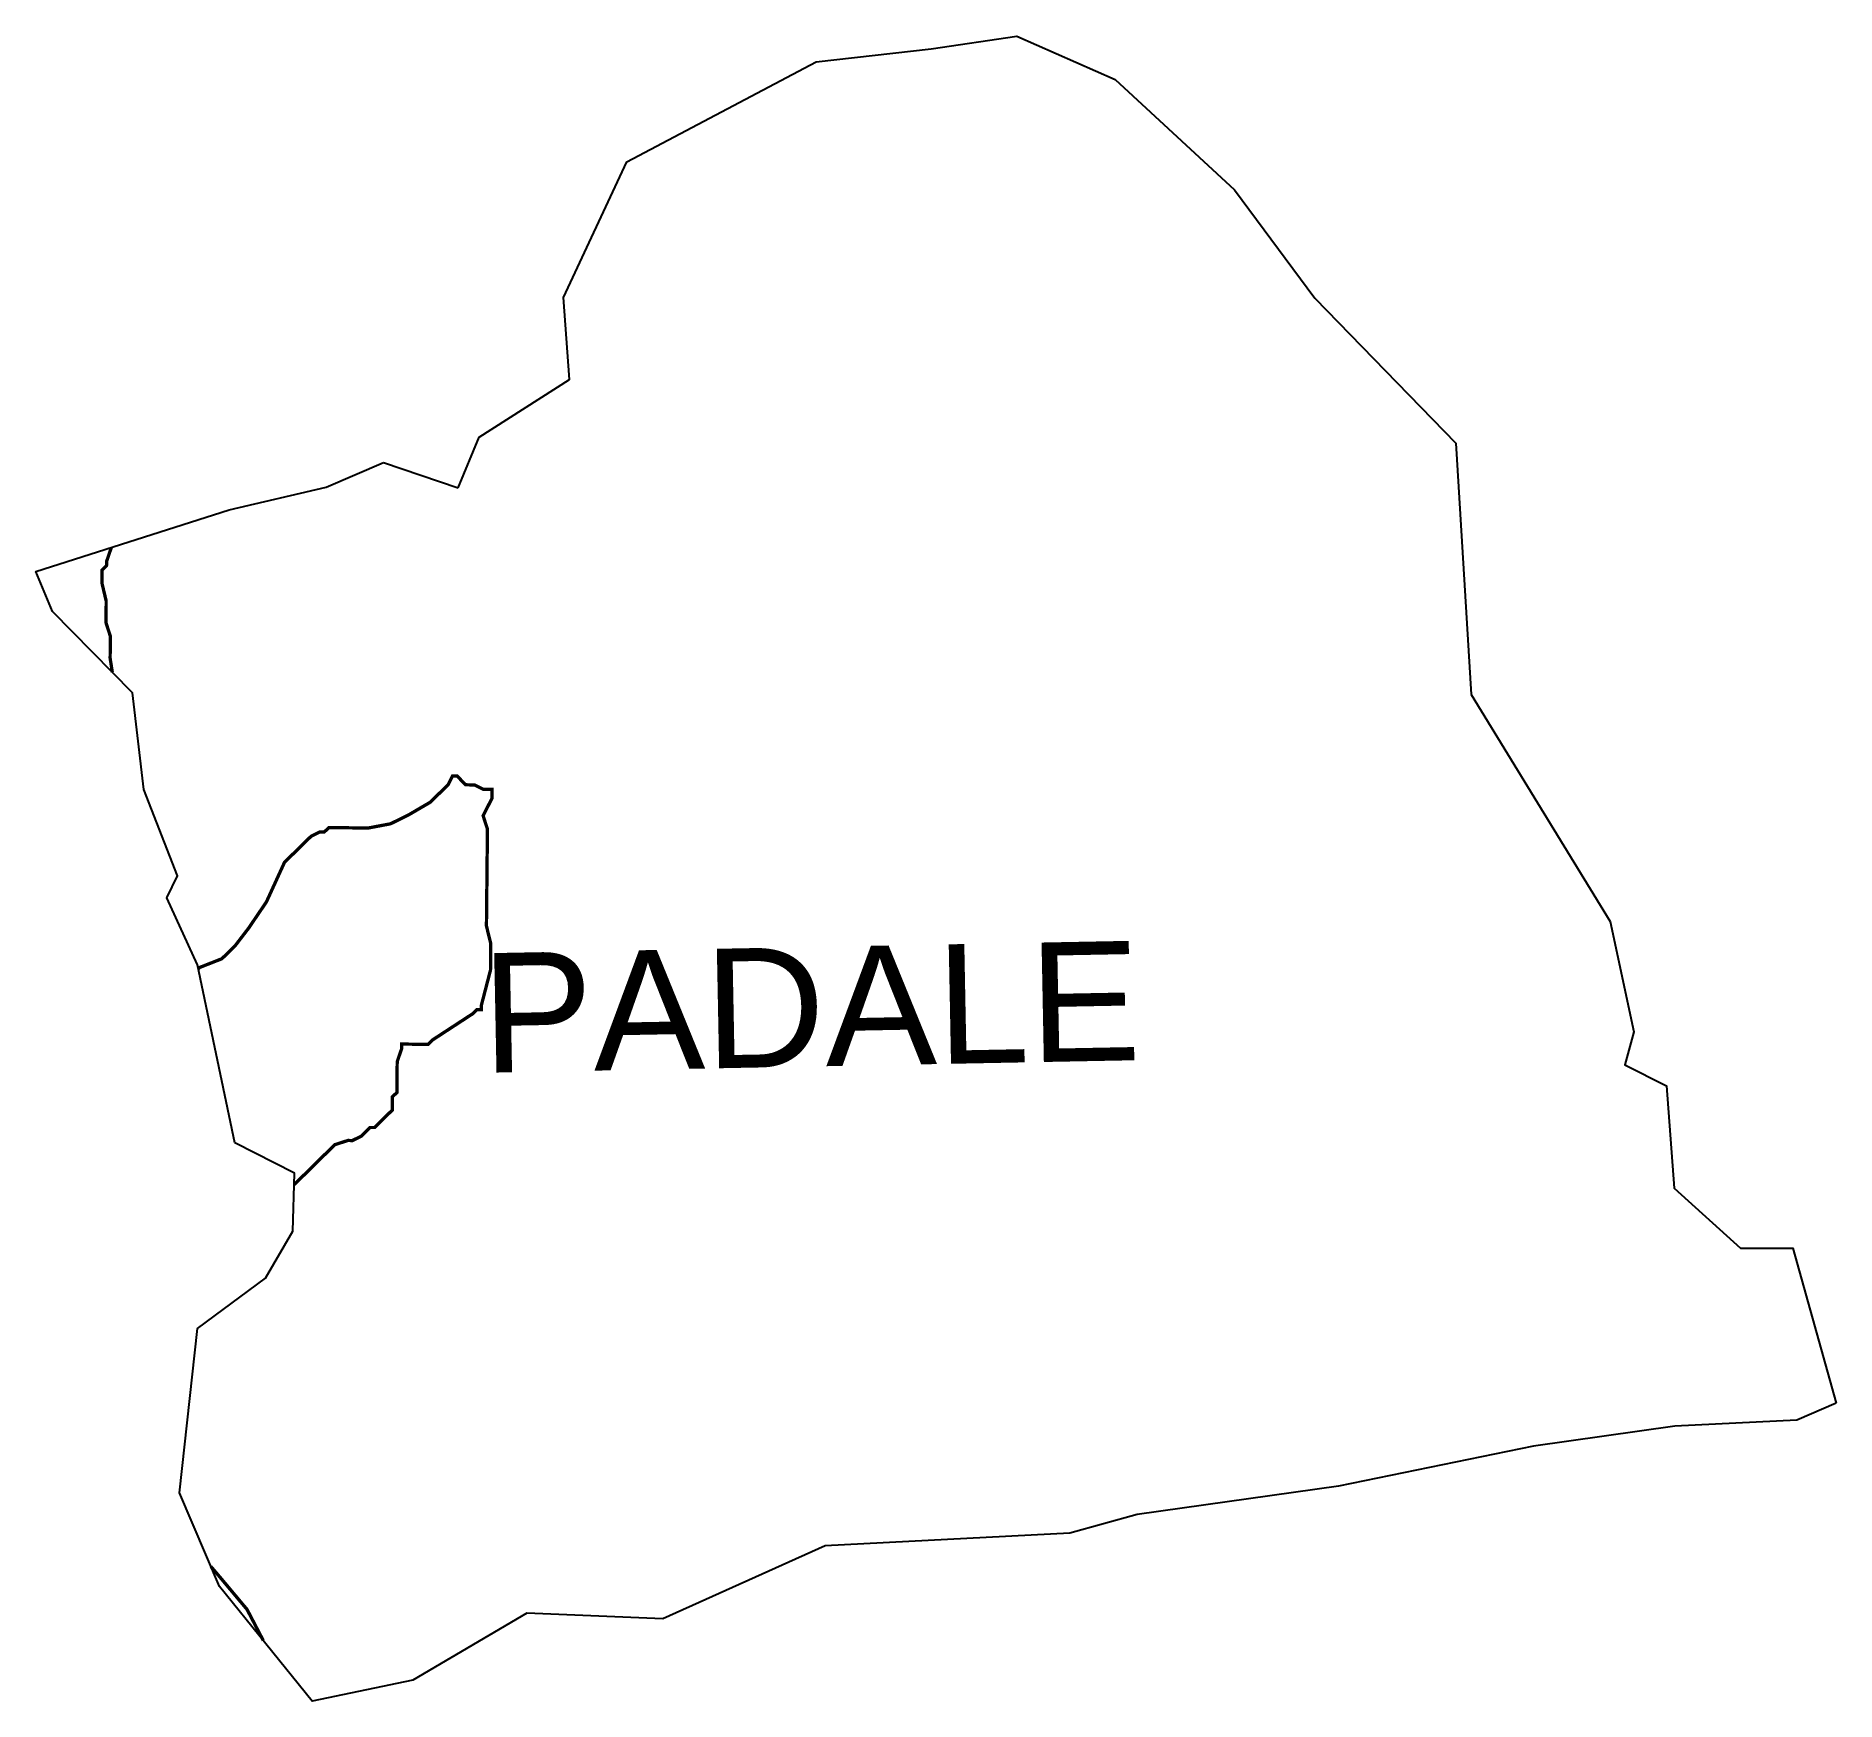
# Model space of a CAD drawing. Header units: metres. Extents: x 295969 to 297607, y 1977284 to 1978799.
import ezdxf

# ---------------------------------------------------------------- set-up
doc = ezdxf.new("R2010")
doc.units = ezdxf.units.M
for name, color, linetype in [('HAZARDS LINE', 1, 'Continuous'), ('village', 3, 'Continuous'), ('VILLAGE NAME', 250, 'Continuous')]:
    doc.layers.add(name, color=color, linetype=linetype)
doc.styles.get("Standard").update_dxf_attribs({"font": 'simplex.shx'})

msp = doc.modelspace()

# ---------------------------------------------------------------- linework, layer by layer
at = {"layer": 'HAZARDS LINE', "lineweight": 18, "const_width": 3.01}
for points in [[(296038.5, 1978220.2), (296036.5, 1978233), (296036.7, 1978253), (296032.8, 1978265.1), (296032.9, 1978285.1), (296029.1, 1978301.2), (296029.2, 1978313.2), (296033.2, 1978317.2), (296033.3, 1978321.2), (296037.6, 1978333.8)], [(296203.9, 1977753.8), (296228.7, 1977778.2), (296236.8, 1977786.2), (296240.8, 1977790.2), (296252.9, 1977794.1), (296256.9, 1977794), (296265, 1977798), (296273.1, 1977805.9), (296277.1, 1977805.9), (296293.2, 1977821.7), (296293.3, 1977833.8), (296297.4, 1977837.7), (296297.7, 1977865.8), (296301.8, 1977877.8), (296301.8, 1977881.8), (296325.9, 1977881.6), (296329.9, 1977885.6), (296366.2, 1977909.3), (296370.2, 1977913.2), (296374.2, 1977913.2), (296374.3, 1977917.2), (296382.6, 1977949.2), (296382.8, 1977973.3), (296378.9, 1977989.3), (296379.8, 1978077.5), (296375.9, 1978089.6), (296379.9, 1978097.6), (296384, 1978105.5), (296384.1, 1978113.6), (296376.1, 1978113.6), (296368.1, 1978117.7), (296360.1, 1978117.8), (296356.1, 1978121.8), (296352.1, 1978125.9), (296348.1, 1978125.9), (296344, 1978117.9), (296327.9, 1978102), (296307.7, 1978090.2), (296291.6, 1978082.3), (296271.5, 1978078.5), (296235.5, 1978078.8), (296231.4, 1978074.9), (296227.4, 1978074.9), (296219.4, 1978071), (296199.1, 1978051.1), (296195.1, 1978047.1), (296178.7, 1978011.2), (296162.5, 1977987.3), (296150.3, 1977971.4), (296138.2, 1977959.5), (296118.1, 1977951.6), (296116.8, 1977950.4)]]:
    msp.add_lwpolyline(points, dxfattribs=at)
at = {"layer": 'HAZARDS LINE', "lineweight": 18}
msp.add_lwpolyline([(296175.8, 1977339, 3.01, 3.01, 0), (296161.1, 1977367.2, 3.01, 3.01, 0), (296137.3, 1977395.6, 3.01, 3.01, 0), (296128.2, 1977406.3, 3.01, 3.01, 0)], format="xyseb", dxfattribs=at)
at = {"layer": 'village', "flags": 128}
msp.add_lwpolyline([(296285.3, 1978411.2), (296353.1, 1978388)], dxfattribs=at)
at = {"layer": 'village', "color": 3, "true_color": 0x00ff00}
for points in [[(296353.1, 1978388, 0), (296372.2, 1978434.2, 0), (296454.6, 1978486.8, 0), (296448.9, 1978561.4, 0), (296506.6, 1978684.8, 0), (296678.8, 1978775.7, 0), (296783.6, 1978787.6, 0), (296861.4, 1978799.3, 0), (296951, 1978759.8, 0), (297059.6, 1978659.2, 0), (297132.5, 1978560.6, 0), (297260.9, 1978428.8, 0), (297275, 1978200, 0), (297401.3, 1977993.3, 0), (297423, 1977892.9, 0), (297414.6, 1977862.9, 0), (297452.6, 1977843.8, 0), (297459.6, 1977750.7, 0), (297520, 1977696.2, 0), (297567.5, 1977696.2, 0), (297606.9, 1977554.9, 0)], [(297606.9, 1977554.9, 0), (297571.3, 1977539.4, 0), (297460.2, 1977534, 0), (297331.6, 1977515.8, 0), (297154.1, 1977479.4, 0), (296970.9, 1977453.6, 0), (296909.6, 1977436.7, 0), (296687.2, 1977425, 0), (296539.4, 1977358.7, 0), (296415.6, 1977363.8, 0), (296312, 1977302.9, 0), (296220.4, 1977283.9, 0), (296135.9, 1977388.2, 0), (296099.5, 1977473.4, 0), (296116, 1977622.8, 0), (296177.8, 1977668.9, 0), (296202.6, 1977711.6, 0), (296204.2, 1977764.3, 0), (296150.1, 1977792, 0), (296116.1, 1977953.9, 0), (296088, 1978014.9, 0), (296097.8, 1978034.8, 0), (296067.1, 1978113.6, 0), (296056.7, 1978201.6, 0), (295984.2, 1978275.4, 0), (295969, 1978311.9, 0), (296144.9, 1978368.1, 0), (296233.2, 1978388.8, 0), (296285.3, 1978411.2, 0)]]:
    msp.add_polyline3d(points, dxfattribs=at)

# ---------------------------------------------------------------- texts
at = {"layer": 'VILLAGE NAME', "insert": (296373.5, 1977964.4), "char_height": 108.748, "attachment_point": 1, "rotation": 1.1028}
msp.add_mtext_dynamic_manual_height_columns('{\\fArial|b0|i0|c0|p34;PADALE}', width=1571.314, gutter_width=543.7, heights=[0], dxfattribs=at)

doc.saveas('drawing.dxf')
